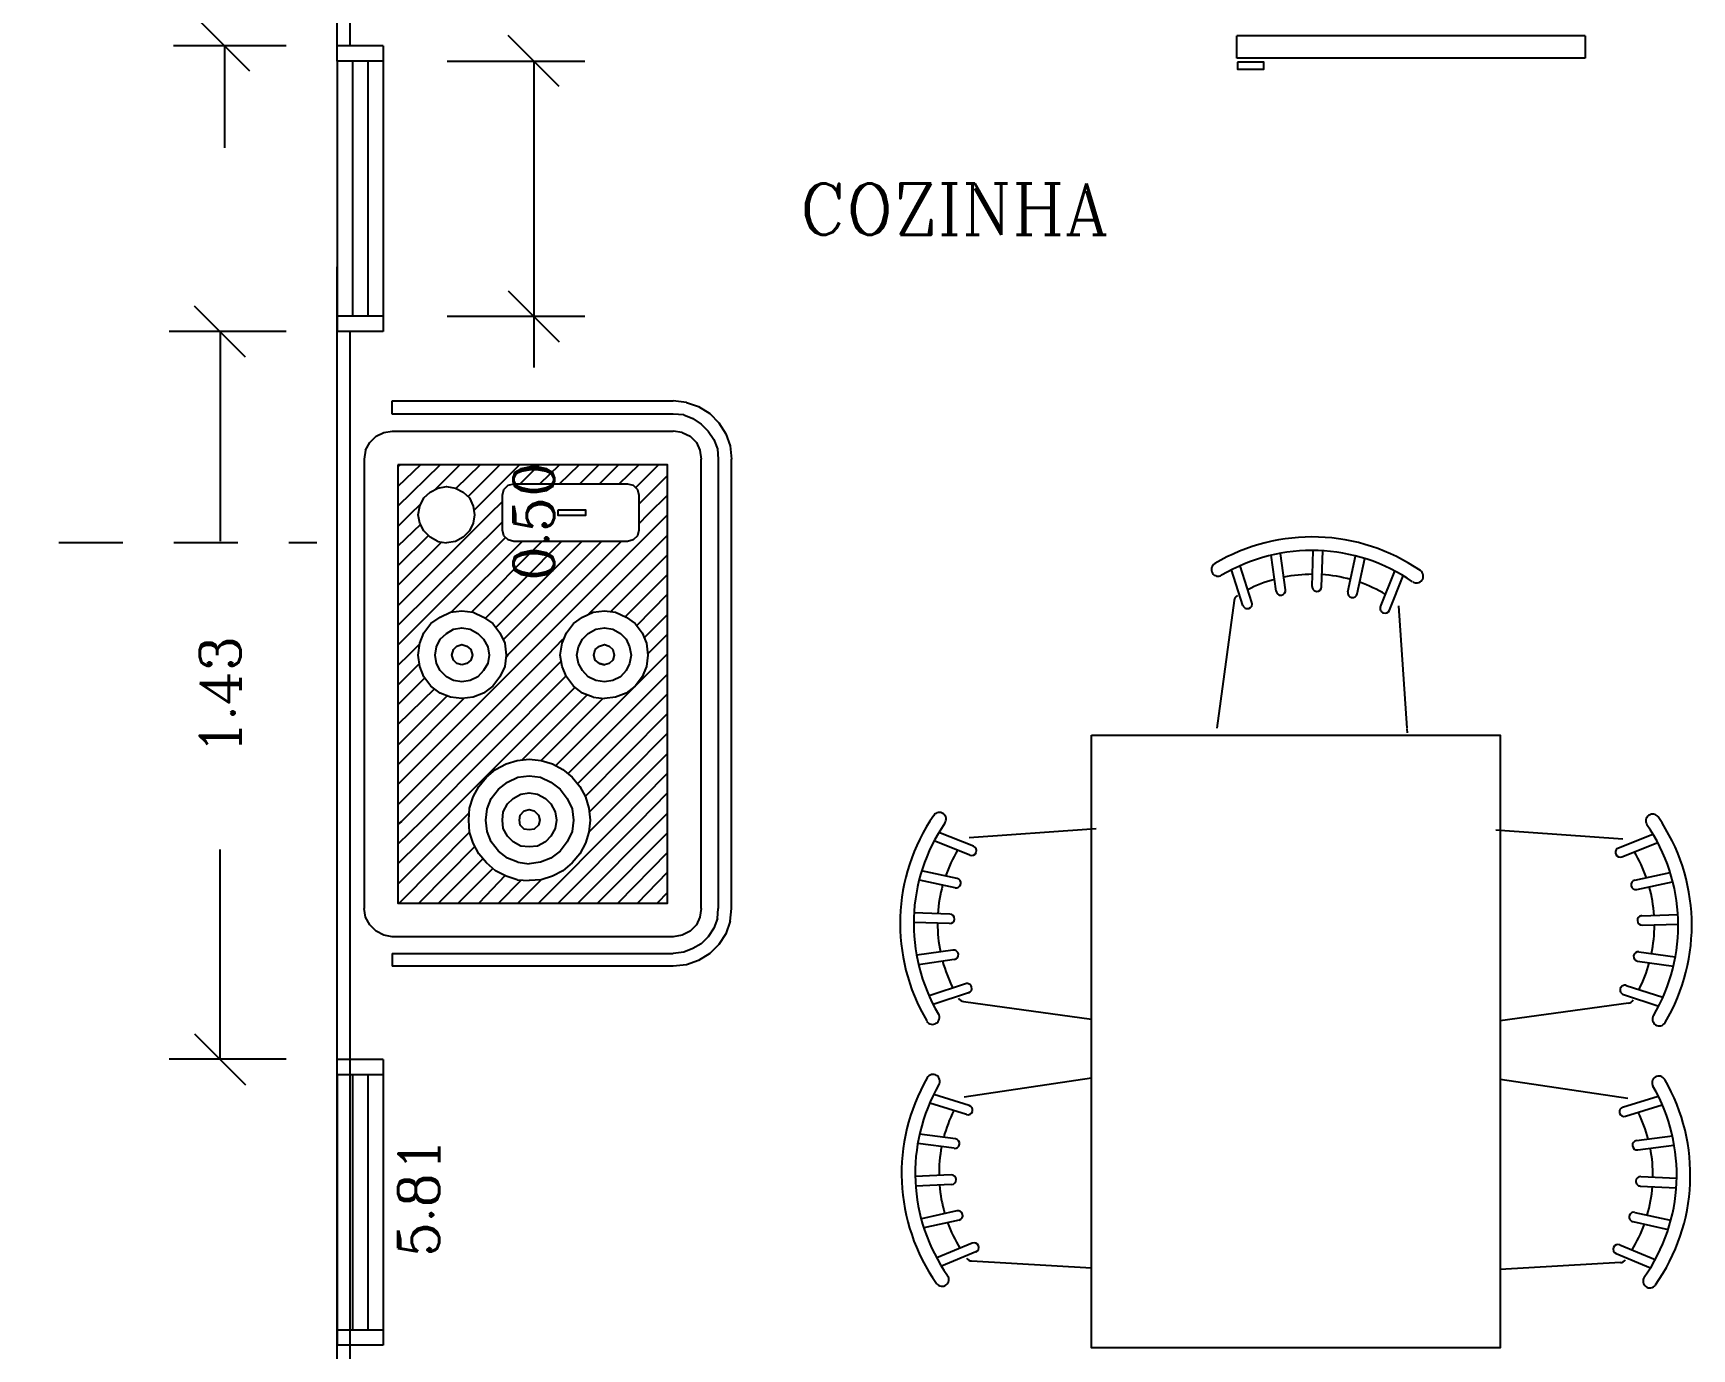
# Model space of a CAD drawing. Extents: x -83.9 to 10.5, y -11.8 to 33.6.
# Drawn here: x -73.916 to -70.669, y -7.371 to -4.794 of the extents above; entities that cross this region are included whole.
import ezdxf
from ezdxf.enums import TextEntityAlignment as Align

# ---------------------------------------------------------------- set-up
doc = ezdxf.new("R2010")
doc.units = 0
doc.linetypes.add('DASHED2', pattern=[0.375, 0.25, -0.125])
doc.layers.get('0').update_dxf_attribs({"linetype": 'CONTINUOUS'})
doc.layers.get('DEFPOINTS').update_dxf_attribs({"linetype": 'CONTINUOUS'})
for name, color, linetype in [('EQUIPAMENTO', 244, 'CONTINUOUS'), ('MADEIRAME', 244, 'CONTINUOUS'), ('PAREDALV', 7, 'CONTINUOUS'), ('PAREDE', 250, 'CONTINUOUS'), ('PISO', 30, 'CONTINUOUS'), ('PORTA', 1, 'CONTINUOUS'), ('TEXTO', 244, 'CONTINUOUS')]:
    doc.layers.add(name, color=color, linetype=linetype)
doc.styles.add('ROMANC', font='romanc.shx', dxfattribs={"height": 0.08})
doc.dimstyles.new('ROMANC', dxfattribs={"dimscale": 2, "dimtxt": 1, "dimasz": 0.05, "dimexe": 0.05, "dimexo": 0.0625, "dimgap": 0.09, "dimtad": 0, "dimzin": 0, "dimtxsty": 'ROMANC', "dimblk1": 'OBLIQUE', "dimblk2": 'OBLIQUE', "dimsah": 1, "dimcen": 0.09, "dimse1": 1, "dimse2": 1, "dimsd1": 1, "dimsd2": 1, "dimclrd": 244, "dimclre": 244, "dimclrt": 244, "dimazin": 3, "dimtfac": 1, "dimtdec": 4, "dimtofl": 0, "dimtmove": 0, "dimatfit": 3, "dimtolj": 1, "dimtzin": 0})

# ---------------------------------------------------------------- blocks, each defined once
blk = doc.blocks.new('*D19')
at = {"layer": 'DEFPOINTS', "color": 0, "linetype": 'BYBLOCK'}
for p in [(48.2772, -1.5502), (48.2772, -7.3602), (49.0226, -7.3602)]:
    blk.add_point(p, dxfattribs=at)
at = {"color": 244, "linetype": 'BYBLOCK', "insert": (49.0226, -4.4552), "char_height": 0.08, "attachment_point": 5, "rotation": 90, "style": 'ROMANC'}
blk.add_mtext('\\A1;5.81', dxfattribs=at)
blk = doc.blocks.new('_OBLIQUE')
at = {"color": 0, "linetype": 'BYBLOCK'}
blk.add_line((-0.5, -0.5), (0.5, 0.5), dxfattribs=at)
blk = doc.blocks.new('*D29')
at = {"color": 244, "linetype": 'BYBLOCK'}
for p, q in [((-43.7473, 2.5683), (-43.9682, 2.5683)), ((-43.8682, 2.5683), (-43.8682, 2.5683)), ((-43.7473, 1.8213), (-43.9682, 1.8213)), ((-43.8682, 1.8213), (-43.8682, 1.6213))]:
    blk.add_line(p, q, dxfattribs=at)
at = {"layer": 'DEFPOINTS', "color": 0, "linetype": 'BYBLOCK'}
for p in [(-43.6223, 2.5683), (-43.8682, 1.8213), (-43.6223, 1.8213)]:
    blk.add_point(p, dxfattribs=at)
at = {"color": 244, "linetype": 'BYBLOCK', "xscale": 0.1, "yscale": 0.1, "zscale": 0.1}
for p, rotation in [((-43.8682, 2.5683), 270), ((-43.8682, 1.8213), 90)]:
    blk.add_blockref('_OBLIQUE', p, dxfattribs=dict(at, rotation=rotation))
at = {"color": 244, "linetype": 'BYBLOCK', "insert": (-43.8682, 2.1948), "char_height": 0.08, "attachment_point": 5, "rotation": 90, "style": 'ROMANC'}
blk.add_mtext('\\A1;0.75', dxfattribs=at)
blk = doc.blocks.new('*D30')
at = {"color": 244, "linetype": 'BYBLOCK'}
for p, q in [((-43.4323, 1.7913), (-43.1625, 1.7913)), ((-43.2625, 1.7913), (-43.2625, 1.2913)), ((-43.4323, 1.2913), (-43.1625, 1.2913)), ((-43.2625, 1.2913), (-43.2625, 1.1913))]:
    blk.add_line(p, q, dxfattribs=at)
at = {"layer": 'DEFPOINTS', "color": 0, "linetype": 'BYBLOCK'}
for p in [(-43.5573, 1.7913), (-43.5573, 1.2913), (-43.2625, 1.2913)]:
    blk.add_point(p, dxfattribs=at)
at = {"color": 244, "linetype": 'BYBLOCK', "xscale": 0.1, "yscale": 0.1, "zscale": 0.1}
for p, rotation in [((-43.2625, 1.7913), 90), ((-43.2625, 1.2913), 270)]:
    blk.add_blockref('_OBLIQUE', p, dxfattribs=dict(at, rotation=rotation))
at = {"color": 244, "linetype": 'BYBLOCK', "insert": (-43.2625, 0.8894), "char_height": 0.08, "attachment_point": 5, "rotation": 90, "style": 'ROMANC'}
blk.add_mtext('\\A1;0.50', dxfattribs=at)
blk = doc.blocks.new('*D31')
at = {"color": 244, "linetype": 'BYBLOCK'}
for p, q in [((-43.7473, 1.2613), (-43.9767, 1.2613)), ((-43.8767, 1.2613), (-43.8767, 0.8507)), ((-43.8767, -0.1637), (-43.8767, 0.2469)), ((-43.7473, -0.1637), (-43.9767, -0.1637))]:
    blk.add_line(p, q, dxfattribs=at)
at = {"layer": 'DEFPOINTS', "color": 0, "linetype": 'BYBLOCK'}
for p in [(-43.6223, 1.2613), (-43.8767, -0.1637), (-43.6223, -0.1637)]:
    blk.add_point(p, dxfattribs=at)
at = {"color": 244, "linetype": 'BYBLOCK', "xscale": 0.1, "yscale": 0.1, "zscale": 0.1}
for p, rotation in [((-43.8767, 1.2613), 90), ((-43.8767, -0.1637), 270)]:
    blk.add_blockref('_OBLIQUE', p, dxfattribs=dict(at, rotation=rotation))
at = {"color": 244, "linetype": 'BYBLOCK', "insert": (-43.8767, 0.5488), "char_height": 0.08, "attachment_point": 5, "rotation": 90, "style": 'ROMANC'}
blk.add_mtext('\\A1;1.43', dxfattribs=at)

msp = doc.modelspace()

# ---------------------------------------------------------------- linework, layer by layer
at = {"color": 30, "linetype": 'DASHED2', "ltscale": 0.5}
msp.add_line((-76.3409, -5.792), (-73.3609, -5.792), dxfattribs=at)
at = {"color": 30}
msp.add_lwpolyline([(-71.844, -6.1689), (-71.044, -6.1689), (-71.044, -7.3689), (-71.844, -7.3689)], close=True, dxfattribs=at)
at = {"layer": 'EQUIPAMENTO', "color": 30, "linetype": 'CONTINUOUS'}
for p, q in [((-70.8772, -4.7995), (-71.5592, -4.7995)), ((-71.5592, -4.8435), (-71.5592, -4.7995)), ((-70.8772, -4.7995), (-70.8772, -4.8435)), ((-70.8772, -4.8435), (-71.5592, -4.8435)), ((-71.412, -5.878), (-71.4097, -5.8076)), ((-71.3934, -5.8786), (-71.391, -5.8082)), ((-71.5475, -5.915), (-71.5702, -5.8457)), ((-71.5298, -5.9093), (-71.5532, -5.8376)), ((-71.4826, -5.8871), (-71.4925, -5.817)), ((-71.4641, -5.8845), (-71.4741, -5.8137)), ((-71.3419, -5.8886), (-71.3271, -5.8186)), ((-71.3237, -5.8924), (-71.309, -5.8232)), ((-71.278, -5.9177), (-71.2498, -5.8478)), ((-71.2607, -5.9247), (-71.2335, -5.857)), ((-71.1969, -5.8657), (-71.1969, -5.8657)), ((-71.5645, -5.9052), (-71.5989, -6.1558)), ((-71.5358, -5.921), (-71.5358, -5.921)), ((-71.2432, -5.916), (-71.2266, -6.1558)), ((-71.2265, -6.1566), (-71.2259, -6.1649)), ((-72.134, -6.3231), (-72.134, -6.3231)), ((-70.7533, -6.3263), (-70.7533, -6.3263)), ((-72.0751, -6.3869), (-72.1428, -6.3596)), ((-72.0838, -6.3693), (-71.844, -6.3527)), ((-71.8432, -6.3527), (-71.8349, -6.3521)), ((-71.0441, -6.3559), (-71.0525, -6.3553)), ((-70.8036, -6.3726), (-71.044, -6.3559)), ((-70.8123, -6.3901), (-70.7446, -6.3629)), ((-72.082, -6.4042), (-72.152, -6.376)), ((-70.8053, -6.4074), (-70.7354, -6.3792)), ((-72.1112, -6.4681), (-72.1811, -6.4533)), ((-72.1073, -6.4498), (-72.1766, -6.4352)), ((-70.78, -6.4531), (-70.7108, -6.4384)), ((-70.7762, -6.4713), (-70.7062, -6.4565)), ((-72.1212, -6.5196), (-72.1916, -6.5172)), ((-70.7662, -6.5228), (-70.6958, -6.5204)), ((-72.1218, -6.5382), (-72.1922, -6.5358)), ((-70.7656, -6.5414), (-70.6952, -6.5391)), ((-72.1153, -6.5903), (-72.1861, -6.6003)), ((-72.1127, -6.6087), (-72.1828, -6.6187)), ((-70.7747, -6.6119), (-70.7046, -6.6219)), ((-70.772, -6.5935), (-70.7013, -6.6035)), ((-72.0905, -6.656), (-72.1622, -6.6794)), ((-72.0848, -6.6737), (-72.1541, -6.6964)), ((-72.0788, -6.662), (-72.0788, -6.662)), ((-70.8086, -6.6652), (-70.8086, -6.6652)), ((-70.8026, -6.6769), (-70.7332, -6.6996)), ((-70.7968, -6.6592), (-70.7251, -6.6826)), ((-72.0946, -6.6906), (-71.844, -6.7251)), ((-70.7928, -6.6939), (-71.044, -6.7284)), ((-72.1472, -6.8356), (-72.1472, -6.8356)), ((-72.0934, -6.8777), (-71.844, -6.8405)), ((-70.7939, -6.8809), (-71.044, -6.8436)), ((-70.7402, -6.8388), (-70.7402, -6.8388)), ((-72.0834, -6.8945), (-72.153, -6.8727)), ((-70.804, -6.8978), (-70.7343, -6.8759)), ((-72.089, -6.9123), (-72.1609, -6.8898)), ((-70.7984, -6.9155), (-70.7264, -6.893)), ((-72.113, -6.9783), (-72.1839, -6.9691)), ((-72.1106, -6.9598), (-72.1807, -6.9507)), ((-70.7768, -6.9631), (-70.7066, -6.9539)), ((-70.7744, -6.9815), (-70.7035, -6.9723)), ((-72.1189, -7.0305), (-72.1892, -7.0337)), ((-70.7685, -7.0337), (-70.6982, -7.0369)), ((-72.118, -7.0491), (-72.1884, -7.0523)), ((-70.7693, -7.0523), (-70.699, -7.0555)), ((-72.1074, -7.1005), (-72.1772, -7.1161)), ((-70.7799, -7.1037), (-70.7102, -7.1193)), ((-72.1034, -7.1187), (-72.1724, -7.1341)), ((-70.784, -7.1219), (-70.7149, -7.1373)), ((-72.0775, -7.164), (-72.1471, -7.193)), ((-72.0654, -7.1691), (-72.0654, -7.1691)), ((-70.822, -7.1723), (-70.822, -7.1723)), ((-70.8098, -7.1673), (-70.7402, -7.1962)), ((-72.0704, -7.1812), (-72.1377, -7.2093)), ((-72.0789, -7.1989), (-71.844, -7.2124)), ((-70.8085, -7.2021), (-71.044, -7.2157)), ((-70.817, -7.1845), (-70.7496, -7.2125))]:
    msp.add_line(p, q, dxfattribs=at)
msp.add_lwpolyline([(-71.5579, -4.8511), (-71.5579, -4.8648), (-71.5063, -4.8648), (-71.5063, -4.8511)], close=True, dxfattribs=at)
for points in [[(-73.2131, -5.5409), (-73.2131, -5.5147)], [(-73.2131, -5.5147), (-72.6631, -5.5147)], [(-72.637, -5.5175), (-72.6631, -5.5147)], [(-72.637, -5.5175), (-72.6136, -5.5257), (-72.5916, -5.5395), (-72.5738, -5.5574), (-72.56, -5.5794), (-72.5518, -5.6027), (-72.549, -5.6289)], [(-72.6631, -5.5409), (-73.2131, -5.5409)], [(-72.6425, -5.5422), (-72.6631, -5.5409)], [(-72.6425, -5.5422), (-72.6246, -5.5491), (-72.6081, -5.5601), (-72.5944, -5.5739), (-72.5834, -5.5904), (-72.5765, -5.6082), (-72.5751, -5.6289)], [(-73.2654, -5.611), (-73.2571, -5.5959), (-73.2448, -5.5835), (-73.2296, -5.5766), (-73.2131, -5.5739)], [(-73.2131, -5.5739), (-72.6631, -5.5739)], [(-72.6453, -5.5766), (-72.6631, -5.5739)], [(-72.6453, -5.5766), (-72.6301, -5.5835), (-72.6178, -5.5959), (-72.6109, -5.611), (-72.6081, -5.6289)], [(-73.2654, -5.611), (-73.2681, -5.6289)], [(-73.2681, -5.6289), (-73.2681, -6.5089)], [(-73.2021, -5.721), (-73.1196, -5.6399)], [(-73.1581, -5.6399), (-73.2021, -5.6825)], [(-73.2021, -5.6399), (-73.2021, -6.4979), (-72.6741, -6.4979), (-72.6741, -5.6399), (-73.2021, -5.6399)], [(-73.2021, -5.644), (-73.198, -5.6399)], [(-73.1279, -5.6866), (-73.0811, -5.6399)], [(-73.088, -5.6852), (-73.0413, -5.6399)], [(-73.0646, -5.7017), (-73.0028, -5.6399)], [(-73.0523, -5.7279), (-72.9643, -5.6399)], [(-72.9629, -5.677), (-72.9258, -5.6399)], [(-72.9244, -5.677), (-72.8859, -5.6399)], [(-72.8859, -5.677), (-72.8474, -5.6399)], [(-72.846, -5.677), (-72.8089, -5.6399)], [(-72.8075, -5.677), (-72.7704, -5.6399)], [(-72.769, -5.677), (-72.7305, -5.6399)], [(-72.736, -5.6839), (-72.692, -5.6399)], [(-72.6081, -6.5089), (-72.6081, -5.6289)], [(-72.5751, -5.6289), (-72.5751, -6.5089)], [(-72.549, -6.5089), (-72.549, -5.6289)], [(-73.1238, -5.7897), (-73.1389, -5.7815), (-73.1513, -5.7691), (-73.1595, -5.754), (-73.1623, -5.7375), (-73.1595, -5.721), (-73.1513, -5.7045), (-73.1389, -5.6935), (-73.1238, -5.6852), (-73.1073, -5.6825), (-73.0894, -5.6852), (-73.0743, -5.6935), (-73.0619, -5.7045), (-73.055, -5.721), (-73.0523, -5.7375), (-73.055, -5.754), (-73.0619, -5.7691), (-73.0743, -5.7815), (-73.0894, -5.7897), (-73.1073, -5.7925)], [(-72.9973, -5.699), (-72.9945, -5.688), (-72.9863, -5.6797), (-72.9753, -5.677), (-72.7525, -5.677), (-72.7415, -5.6797), (-72.7333, -5.688), (-72.7305, -5.699), (-72.7305, -5.7677), (-72.7333, -5.7787), (-72.7415, -5.787), (-72.7525, -5.7897), (-72.9753, -5.7897), (-72.9863, -5.787), (-72.9945, -5.7787), (-72.9973, -5.7677), (-72.9973, -5.699)], [(-72.7305, -5.7169), (-72.6741, -5.6605)], [(-73.022, -5.7361), (-72.9973, -5.7114)], [(-72.7113, -5.7361), (-72.6741, -5.699)], [(-73.022, -5.7361), (-73.2021, -5.9162)], [(-73.1774, -5.7361), (-73.2021, -5.7609)], [(-73.1774, -5.7361), (-73.1581, -5.7169)], [(-72.9478, -6.0111), (-72.6741, -5.7375)], [(-72.8886, -5.7279), (-72.835, -5.7279), (-72.835, -5.7389), (-72.8886, -5.7389), (-72.8886, -5.7279)], [(-72.7305, -5.7554), (-72.7113, -5.7361)], [(-72.9973, -5.7512), (-73.2021, -5.9547)], [(-73.1581, -5.7567), (-73.2021, -5.7994)], [(-73.143, -5.7787), (-73.2021, -5.8379)], [(-72.8281, -5.9314), (-72.6741, -5.7774)], [(-72.9918, -5.7829), (-73.2021, -5.9932)], [(-73.1169, -5.7911), (-73.2021, -5.8764)], [(-73.1238, -5.7897), (-73.1073, -5.7925)], [(-73.0976, -5.9286), (-72.9588, -5.7897)], [(-73.0578, -5.9286), (-72.9203, -5.7897)], [(-73.0303, -5.9396), (-72.8818, -5.7897)], [(-73.0096, -5.9575), (-72.8419, -5.7897)], [(-72.9959, -5.9822), (-72.8034, -5.7897)], [(-72.9863, -6.0111), (-72.9904, -6.0166), (-72.9863, -6.0111), (-72.7649, -5.7897)], [(-72.6741, -5.8159), (-72.7855, -5.9272)], [(-72.7566, -5.9369), (-72.6741, -5.8544)], [(-72.7346, -5.9547), (-72.6741, -5.8929)], [(-73.077, -6.0977), (-73.099, -6.095), (-73.1196, -6.0867), (-73.1375, -6.073), (-73.1513, -6.0551), (-73.1595, -6.0345), (-73.1623, -6.0125), (-73.1595, -5.9891), (-73.1513, -5.9685), (-73.1375, -5.9506), (-73.1196, -5.9382), (-73.099, -5.9286), (-73.077, -5.9259), (-73.055, -5.9286), (-73.0344, -5.9382), (-73.0165, -5.9506), (-73.0028, -5.9685), (-72.9931, -5.9891), (-72.9904, -6.0125), (-72.9931, -6.0345), (-73.0028, -6.0551), (-73.0165, -6.073), (-73.0344, -6.0867), (-73.055, -6.095), (-73.077, -6.0977)], [(-72.8199, -6.095), (-72.8405, -6.0867), (-72.8584, -6.073), (-72.8721, -6.0551), (-72.8804, -6.0345), (-72.8845, -6.0125), (-72.8804, -5.9891), (-72.8721, -5.9685), (-72.8584, -5.9506), (-72.8405, -5.9382), (-72.8199, -5.9286), (-72.7979, -5.9259), (-72.7759, -5.9286), (-72.7553, -5.9382), (-72.7374, -5.9506), (-72.7236, -5.9685), (-72.7154, -5.9891), (-72.7126, -6.0125), (-72.7154, -6.0345), (-72.7236, -6.0551), (-72.7374, -6.073), (-72.7553, -6.0867), (-72.7759, -6.095), (-72.7979, -6.0977)], [(-72.7195, -5.9781), (-72.6741, -5.9327)], [(-73.077, -6.0647), (-73.0935, -6.062), (-73.1073, -6.0551), (-73.1196, -6.0427), (-73.1265, -6.029), (-73.1293, -6.0125), (-73.1265, -5.996), (-73.1196, -5.9809), (-73.1073, -5.9699), (-73.0935, -5.9616), (-73.077, -5.9589), (-73.0605, -5.9616), (-73.0454, -5.9699), (-73.0344, -5.9809), (-73.0261, -5.996), (-73.0234, -6.0125), (-73.0261, -6.029), (-73.0344, -6.0427), (-73.0454, -6.0551), (-73.0605, -6.062), (-73.077, -6.0647)], [(-72.7979, -6.0647), (-72.8144, -6.062), (-72.8295, -6.0551), (-72.8405, -6.0427), (-72.8488, -6.029), (-72.8515, -6.0125), (-72.8488, -5.996), (-72.8405, -5.9809), (-72.8295, -5.9699), (-72.8144, -5.9616), (-72.7979, -5.9589), (-72.7814, -5.9616), (-72.7663, -5.9699), (-72.7553, -5.9809), (-72.7484, -5.996), (-72.7456, -6.0125), (-72.7484, -6.029), (-72.7553, -6.0427), (-72.7663, -6.0551), (-72.7814, -6.062), (-72.7979, -6.0647)], [(-72.7126, -6.0097), (-72.6741, -5.9712)], [(-73.1595, -5.9905), (-73.1801, -6.0111)], [(-73.077, -6.0317), (-73.0866, -6.029), (-73.0935, -6.0221), (-73.0963, -6.0125), (-73.0935, -6.0015), (-73.0866, -5.9946), (-73.077, -5.9919), (-73.0674, -5.9946), (-73.0591, -6.0015), (-73.0564, -6.0125), (-73.0591, -6.0221), (-73.0674, -6.029), (-73.077, -6.0317)], [(-72.9079, -6.0111), (-72.879, -5.9809)], [(-72.8075, -6.029), (-72.7979, -6.0317), (-72.8075, -6.029), (-72.8158, -6.0221), (-72.8185, -6.0125), (-72.8158, -6.0015), (-72.8075, -5.9946), (-72.7979, -5.9919), (-72.7883, -5.9946), (-72.7814, -6.0015), (-72.7786, -6.0125), (-72.7814, -6.0221), (-72.7883, -6.029), (-72.7979, -6.0317)], [(-72.9478, -6.0111), (-73.2021, -6.2655)], [(-72.9079, -6.0111), (-73.2021, -6.3054)], [(-73.1801, -6.0111), (-73.2021, -6.0331)], [(-73.1953, -6.3384), (-73.2021, -6.3439), (-73.1953, -6.3384), (-72.8831, -6.0249)], [(-73.1609, -6.0304), (-73.2021, -6.0716)], [(-72.8928, -6.2284), (-72.6755, -6.0111)], [(-72.6755, -6.0111), (-72.6741, -6.0097)], [(-73.1499, -6.0579), (-73.2021, -6.1101)], [(-73.1568, -6.3384), (-72.8735, -6.0537)], [(-72.6741, -6.0496), (-72.868, -6.2435)], [(-73.1306, -6.0785), (-73.2021, -6.1486)], [(-73.1059, -6.0922), (-73.2021, -6.1885)], [(-73.0729, -6.0977), (-73.2021, -6.227)], [(-73.1183, -6.3384), (-72.8556, -6.0757)], [(-72.9588, -6.2174), (-72.8323, -6.0909)], [(-72.9216, -6.2187), (-72.8006, -6.0977)], [(-72.8501, -6.2641), (-72.6741, -6.0881)], [(-72.8199, -6.095), (-72.7979, -6.0977)], [(-72.835, -6.2889), (-72.6741, -6.1266)], [(-72.8268, -6.3191), (-72.6741, -6.1651)], [(-72.9684, -6.4525), (-72.9904, -6.4456), (-73.011, -6.4346), (-73.0289, -6.4195), (-73.044, -6.4016), (-73.055, -6.381), (-73.0619, -6.359), (-73.0633, -6.3356), (-73.0619, -6.3122), (-73.055, -6.2902), (-73.044, -6.2696), (-73.0289, -6.2517), (-73.011, -6.2366), (-72.9904, -6.2256), (-72.9684, -6.2187), (-72.945, -6.216), (-72.9216, -6.2187), (-72.8996, -6.2256), (-72.879, -6.2366), (-72.8611, -6.2517), (-72.846, -6.2696), (-72.835, -6.2902), (-72.8281, -6.3122), (-72.8254, -6.3356), (-72.8281, -6.359), (-72.835, -6.381), (-72.846, -6.4016), (-72.8611, -6.4195), (-72.879, -6.4346), (-72.8996, -6.4456), (-72.9216, -6.4525), (-72.945, -6.4539)], [(-72.8075, -6.3384), (-72.6741, -6.205)], [(-72.967, -6.4181), (-72.9876, -6.4099), (-73.0055, -6.3961), (-73.0193, -6.3782), (-73.0275, -6.3576), (-73.0303, -6.3356), (-73.0275, -6.3136), (-73.0193, -6.293), (-73.0055, -6.2751), (-72.9876, -6.2614), (-72.967, -6.2517), (-72.945, -6.249), (-72.923, -6.2517), (-72.9024, -6.2614), (-72.8845, -6.2751), (-72.8708, -6.293), (-72.8611, -6.3136), (-72.8584, -6.3356), (-72.8611, -6.3576), (-72.8708, -6.3782), (-72.8845, -6.3961), (-72.9024, -6.4099), (-72.923, -6.4181), (-72.945, -6.4209)], [(-72.7676, -6.3384), (-72.6741, -6.2435)], [(-72.945, -6.3879), (-72.9615, -6.3865), (-72.9766, -6.3782), (-72.9876, -6.3672), (-72.9959, -6.3521), (-72.9973, -6.3356), (-72.9959, -6.3191), (-72.9876, -6.304), (-72.9766, -6.293), (-72.9615, -6.2847), (-72.945, -6.282), (-72.9285, -6.2847), (-72.9134, -6.293), (-72.9024, -6.304), (-72.8941, -6.3191), (-72.8914, -6.3356), (-72.8941, -6.3521), (-72.9024, -6.3672), (-72.9134, -6.3782), (-72.9285, -6.3865), (-72.945, -6.3879)], [(-72.7291, -6.3384), (-72.6741, -6.282)], [(-73.0633, -6.3219), (-73.0798, -6.3384)], [(-72.945, -6.3549), (-72.9546, -6.3535), (-72.9629, -6.3452), (-72.9643, -6.3356), (-72.9629, -6.326), (-72.9546, -6.3177), (-72.945, -6.315), (-72.9354, -6.3177), (-72.9271, -6.326), (-72.9244, -6.3356), (-72.9271, -6.3452), (-72.9354, -6.3535), (-72.945, -6.3549)], [(-72.6906, -6.3384), (-72.6741, -6.3219)], [(-73.0798, -6.3384), (-73.2021, -6.4607)], [(-73.1183, -6.3384), (-73.2021, -6.4209)], [(-73.1568, -6.3384), (-73.2021, -6.3824)], [(-73.0619, -6.359), (-73.1994, -6.4979)], [(-72.7676, -6.3384), (-72.9271, -6.4979)], [(-72.7291, -6.3384), (-72.8886, -6.4979)], [(-72.6906, -6.3384), (-72.8501, -6.4979)], [(-72.8281, -6.359), (-72.8075, -6.3384)], [(-72.8116, -6.4979), (-72.6741, -6.3604)], [(-73.0523, -6.3879), (-73.1609, -6.4979)], [(-73.0358, -6.4112), (-73.1224, -6.4979)], [(-73.0165, -6.4305), (-73.0839, -6.4979)], [(-72.967, -6.4181), (-72.945, -6.4209)], [(-72.6741, -6.3989), (-72.7718, -6.4979)], [(-72.9918, -6.4442), (-73.044, -6.4979)], [(-72.9615, -6.4539), (-73.0055, -6.4979)], [(-72.9684, -6.4525), (-72.945, -6.4539)], [(-72.9216, -6.4525), (-72.967, -6.4979)], [(-72.7333, -6.4979), (-72.6741, -6.4374)], [(-72.6741, -6.4772), (-72.6948, -6.4979)], [(-73.2131, -6.5639), (-73.2296, -6.5611), (-73.2448, -6.5529), (-73.2571, -6.5405), (-73.2654, -6.5254), (-73.2681, -6.5089)], [(-72.6081, -6.5089), (-72.6109, -6.5254), (-72.6178, -6.5405), (-72.6301, -6.5529), (-72.6453, -6.5611), (-72.6631, -6.5639)], [(-72.5765, -6.5281), (-72.5751, -6.5089)], [(-72.5518, -6.5336), (-72.549, -6.5089)], [(-72.5765, -6.5281), (-72.5834, -6.5474), (-72.5944, -6.5639), (-72.6081, -6.5776), (-72.6246, -6.5872), (-72.6425, -6.5941), (-72.6631, -6.5969)], [(-72.5518, -6.5336), (-72.56, -6.5584), (-72.5738, -6.579), (-72.5916, -6.5969), (-72.6136, -6.6106), (-72.637, -6.6189), (-72.6631, -6.6216)], [(-72.6631, -6.5639), (-73.2131, -6.5639)], [(-73.2131, -6.5969), (-73.2131, -6.6216)], [(-73.2131, -6.5969), (-72.6631, -6.5969)], [(-72.6631, -6.6216), (-73.2131, -6.6216)]]:
    msp.add_lwpolyline(points, dxfattribs=at)
for centre, radius, start, end in [((-71.4121, -6.155), 0.374, 55.4757, 120.6623), ((-71.4121, -6.155), 0.3474, 55.4757, 120.6623), ((-71.596, -5.8447), 0.0133, 120.6623, 212.777), ((-71.596, -5.8447), 0.0133, 212.777, 300.6623), ((-71.4114, -6.135), 0.2808, 105.365, 116.7894), ((-71.4114, -6.135), 0.2808, 89.9701, 101.5458), ((-71.4027, -5.8783), 0.00932, 178.069, 268.069), ((-71.4114, -6.135), 0.2808, 74.5922, 86.1678), ((-71.4114, -6.135), 0.2808, 59.3486, 70.773), ((-71.2076, -5.8578), 0.0133, 235.4757, 323.3609), ((-71.2076, -5.8578), 0.0133, 323.3609, 55.4757), ((-71.5513, -5.907), 0.0133, 121.5275, 172.1758), ((-71.5387, -5.9121), 0.00932, 288.069, 18.069), ((-71.4733, -5.8858), 0.00932, 188.069, 278.069), ((-71.4733, -5.8858), 0.00932, 278.069, 8.069), ((-71.4027, -5.8783), 0.00932, 268.069, 358.069), ((-71.3328, -5.8905), 0.00932, 168.069, 258.069), ((-71.3328, -5.8905), 0.00932, 258.069, 348.069), ((-71.5387, -5.9121), 0.00932, 198.069, 288.069), ((-71.2694, -5.9212), 0.00932, 158.069, 248.069), ((-71.2694, -5.9212), 0.00932, 248.069, 338.069), ((-71.8448, -6.5382), 0.374, 145.4757, 210.6623), ((-72.142, -6.3338), 0.0133, 53.3609, 145.4757), ((-72.142, -6.3338), 0.0133, 325.4757, 53.3609), ((-70.7454, -6.337), 0.0133, 126.6391, 214.5243), ((-70.7454, -6.337), 0.0133, 34.5243, 126.6391), ((-71.0426, -6.5414), 0.374, 329.3377, 34.5243), ((-71.8448, -6.5382), 0.3474, 145.4757, 210.6623), ((-71.0426, -6.5414), 0.3474, 329.3377, 34.5243), ((-71.8648, -6.5376), 0.2808, 149.3486, 160.773), ((-72.0786, -6.3955), 0.00932, 338.069, 68.069), ((-70.8088, -6.3987), 0.00932, 111.931, 201.931), ((-71.0226, -6.5408), 0.2808, 19.227, 30.6514), ((-72.0786, -6.3955), 0.00932, 248.069, 338.069), ((-70.8088, -6.3987), 0.00932, 201.931, 291.931), ((-71.8648, -6.5376), 0.2808, 164.5922, 176.1678), ((-72.1093, -6.459), 0.00932, 258.069, 348.069), ((-72.1093, -6.459), 0.00932, 348.069, 78.069), ((-70.7781, -6.4622), 0.00932, 101.931, 191.931), ((-70.7781, -6.4622), 0.00932, 191.931, 281.931), ((-71.0226, -6.5408), 0.2808, 3.8322, 15.4078), ((-72.1215, -6.5289), 0.00932, 358.069, 88.069), ((-70.7659, -6.5321), 0.00932, 91.931, 181.931), ((-71.8648, -6.5376), 0.2808, 179.9701, 191.5458), ((-72.1215, -6.5289), 0.00932, 268.069, 358.069), ((-70.7659, -6.5321), 0.00932, 181.931, 271.931), ((-71.0226, -6.5408), 0.2808, 348.4542, 0.0299), ((-72.114, -6.5995), 0.00932, 8.069, 98.069), ((-71.8648, -6.5376), 0.2808, 195.365, 206.7894), ((-72.114, -6.5995), 0.00932, 278.069, 8.069), ((-70.7734, -6.6027), 0.00932, 171.931, 261.931), ((-70.7734, -6.6027), 0.00932, 81.931, 171.931), ((-71.0226, -6.5408), 0.2808, 333.2106, 344.635), ((-72.0876, -6.6649), 0.00932, 18.069, 108.069), ((-72.0928, -6.6775), 0.0133, 211.5275, 262.1758), ((-72.0876, -6.6649), 0.00932, 288.069, 18.069), ((-70.7997, -6.6681), 0.00932, 161.931, 251.931), ((-70.7997, -6.6681), 0.00932, 71.931, 161.931), ((-70.7946, -6.6807), 0.0133, 277.8242, 328.4725), ((-72.1551, -6.7222), 0.0133, 302.777, 30.6623), ((-70.7323, -6.7254), 0.0133, 149.3377, 237.223), ((-72.1551, -6.7222), 0.0133, 210.6623, 302.777), ((-70.7323, -6.7254), 0.0133, 237.223, 329.3377), ((-71.8419, -7.0272), 0.374, 150.0054, 215.192), ((-72.1543, -6.8469), 0.0133, 57.8906, 150.0054), ((-72.1543, -6.8469), 0.0133, 330.0054, 57.8906), ((-70.7331, -6.8501), 0.0133, 122.1094, 209.9946), ((-70.7331, -6.8501), 0.0133, 29.9946, 122.1094), ((-71.0455, -7.0304), 0.374, 324.808, 29.9946), ((-71.8419, -7.0272), 0.3474, 150.0054, 215.192), ((-71.0455, -7.0304), 0.3474, 324.808, 29.9946), ((-71.8618, -7.0281), 0.2808, 153.8783, 165.3027), ((-72.0862, -6.9034), 0.00932, 252.5987, 342.5987), ((-72.0862, -6.9034), 0.00932, 342.5987, 72.5987), ((-70.8012, -6.9066), 0.00932, 107.4013, 197.4013), ((-70.8012, -6.9066), 0.00932, 197.4013, 287.4013), ((-71.0255, -7.0313), 0.2808, 14.6973, 26.1217), ((-71.8618, -7.0281), 0.2808, 169.1219, 180.6975), ((-72.1118, -6.9691), 0.00932, 262.5987, 352.5987), ((-72.1118, -6.9691), 0.00932, 352.5987, 82.5987), ((-70.7756, -6.9723), 0.00932, 97.4013, 187.4013), ((-70.7756, -6.9723), 0.00932, 187.4013, 277.4013), ((-71.0255, -7.0313), 0.2808, 359.3025, 10.8781), ((-72.1184, -7.0398), 0.00932, 2.5987, 92.5987), ((-72.1184, -7.0398), 0.00932, 272.5987, 2.5987), ((-70.7689, -7.043), 0.00932, 87.4013, 177.4013), ((-70.7689, -7.043), 0.00932, 177.4013, 267.4013), ((-71.8618, -7.0281), 0.2808, 184.4998, 196.0755), ((-71.0255, -7.0313), 0.2808, 343.9245, 355.5002), ((-72.1054, -7.1096), 0.00932, 12.5987, 102.5987), ((-72.1054, -7.1096), 0.00932, 282.5987, 12.5987), ((-70.782, -7.1128), 0.00932, 167.4013, 257.4013), ((-70.782, -7.1128), 0.00932, 77.4013, 167.4013), ((-71.8618, -7.0281), 0.2808, 199.8947, 211.3191), ((-71.0255, -7.0313), 0.2808, 328.6809, 340.1053), ((-72.074, -7.1726), 0.00932, 22.5987, 112.5987), ((-72.074, -7.1726), 0.00932, 292.5987, 22.5987), ((-70.8134, -7.1759), 0.00932, 157.4013, 247.4013), ((-70.8134, -7.1759), 0.00932, 67.4013, 157.4013), ((-72.0781, -7.1856), 0.0133, 216.0572, 266.7055), ((-70.8093, -7.1888), 0.0133, 273.2945, 323.9428), ((-72.1366, -7.2351), 0.0133, 307.3067, 35.192), ((-70.7507, -7.2383), 0.0133, 144.808, 232.6933), ((-72.1366, -7.2351), 0.0133, 215.192, 307.3067), ((-70.7507, -7.2383), 0.0133, 232.6933, 324.808)]:
    msp.add_arc(centre, radius, start, end, dxfattribs=at)
at = {"layer": 'MADEIRAME', "color": 30}
for p, q in [((-73.3209, -4.849), (-73.3209, -4.072)), ((-73.2959, -4.819), (-73.2959, -4.072)), ((-73.3209, -9.907), (-73.3209, -5.252)), ((-73.2959, -9.882), (-73.2959, -5.379))]:
    msp.add_line(p, q, dxfattribs=at)
at = {"layer": 'PAREDALV', "color": 30}
for p, q in [((-73.2309, -4.819), (-73.3209, -4.819)), ((-73.2309, -4.849), (-73.3209, -4.849)), ((-73.2309, -5.349), (-73.3209, -5.349)), ((-73.2309, -5.379), (-73.3209, -5.379)), ((-73.2309, -6.8041), (-73.3209, -6.8041)), ((-73.2309, -6.8341), (-73.3209, -6.8341)), ((-73.2309, -7.3341), (-73.3209, -7.3341)), ((-73.2309, -7.3641), (-73.3209, -7.3641))]:
    msp.add_line(p, q, dxfattribs=at)
at = {"layer": 'PAREDE', "color": 30}
for p, q in [((-73.2309, -4.819), (-73.2309, -4.849)), ((-73.2309, -4.819), (-73.2309, -4.849)), ((-73.3209, -5.349), (-73.3209, -5.379)), ((-73.2309, -5.349), (-73.2309, -5.379)), ((-73.2309, -6.8041), (-73.2309, -6.8341)), ((-73.2309, -6.8041), (-73.2309, -6.8341)), ((-73.3209, -7.3341), (-73.3209, -7.3641)), ((-73.2309, -7.3341), (-73.2309, -7.3641))]:
    msp.add_line(p, q, dxfattribs=at)
at = {"layer": 'PORTA', "color": 30}
for p, q in [((-73.3209, -4.849), (-73.3209, -5.349)), ((-73.2909, -4.849), (-73.2909, -5.349)), ((-73.2609, -4.849), (-73.2609, -5.349)), ((-73.2309, -4.849), (-73.2309, -5.379)), ((-73.3209, -6.8341), (-73.3209, -7.3341)), ((-73.2909, -6.8341), (-73.2909, -7.3341)), ((-73.2609, -6.8341), (-73.2609, -7.3341)), ((-73.2309, -6.8341), (-73.2309, -7.3641))]:
    msp.add_line(p, q, dxfattribs=at)

# ---------------------------------------------------------------- texts
at = {"layer": 'TEXTO', "color": 30, "linetype": 'CONTINUOUS', "style": 'ROMANC'}
msp.add_text('COZINHA', height=0.1, dxfattribs=at).set_placement((-72.1133, -5.1392), align=Align.MIDDLE)

# ---------------------------------------------------------------- dimensions: what is measured, and where the dimension line sits
at = {"layer": 'MADEIRAME', "color": 30}
dim = msp.add_linear_dim(base=(-73.1615, -9.9793), p1=(-73.9069, -4.1693), p2=(-73.9069, -9.9793), angle=90, dimstyle='ROMANC', override={"dimse1": 1, "dimse2": 1, "dimsd1": 1, "dimsd2": 1}, dxfattribs=at)
dim.commit()
dim.dimension.update_dxf_attribs({"geometry": '*D19', "text_midpoint": (-73.1615, -7.0743), "insert": (-122.1841, -2.6191)})
at = {"layer": 'PISO', "color": 244}
for base, p1, p2, picture, middle in [((-73.5418, -4.819), (-73.2959, -4.072), (-73.2959, -4.819), '*D29', (-73.5418, -4.4455)), ((-72.9361, -5.349), (-73.2309, -4.849), (-73.2309, -5.349), '*D30', (-72.9361, -5.7509)), ((-73.5503, -6.8041), (-73.2959, -5.379), (-73.2959, -6.8041), '*D31', (-73.5503, -6.0915))]:
    dim = msp.add_linear_dim(base=base, p1=p1, p2=p2, angle=90, dimstyle='ROMANC', override={"dimse1": 0, "dimse2": 0, "dimsd1": 0, "dimsd2": 0}, dxfattribs=at)
    dim.commit()
    dim.dimension.update_dxf_attribs({"geometry": picture, "text_midpoint": middle, "insert": (-29.6736, -6.6403)})

doc.saveas('drawing.dxf')
